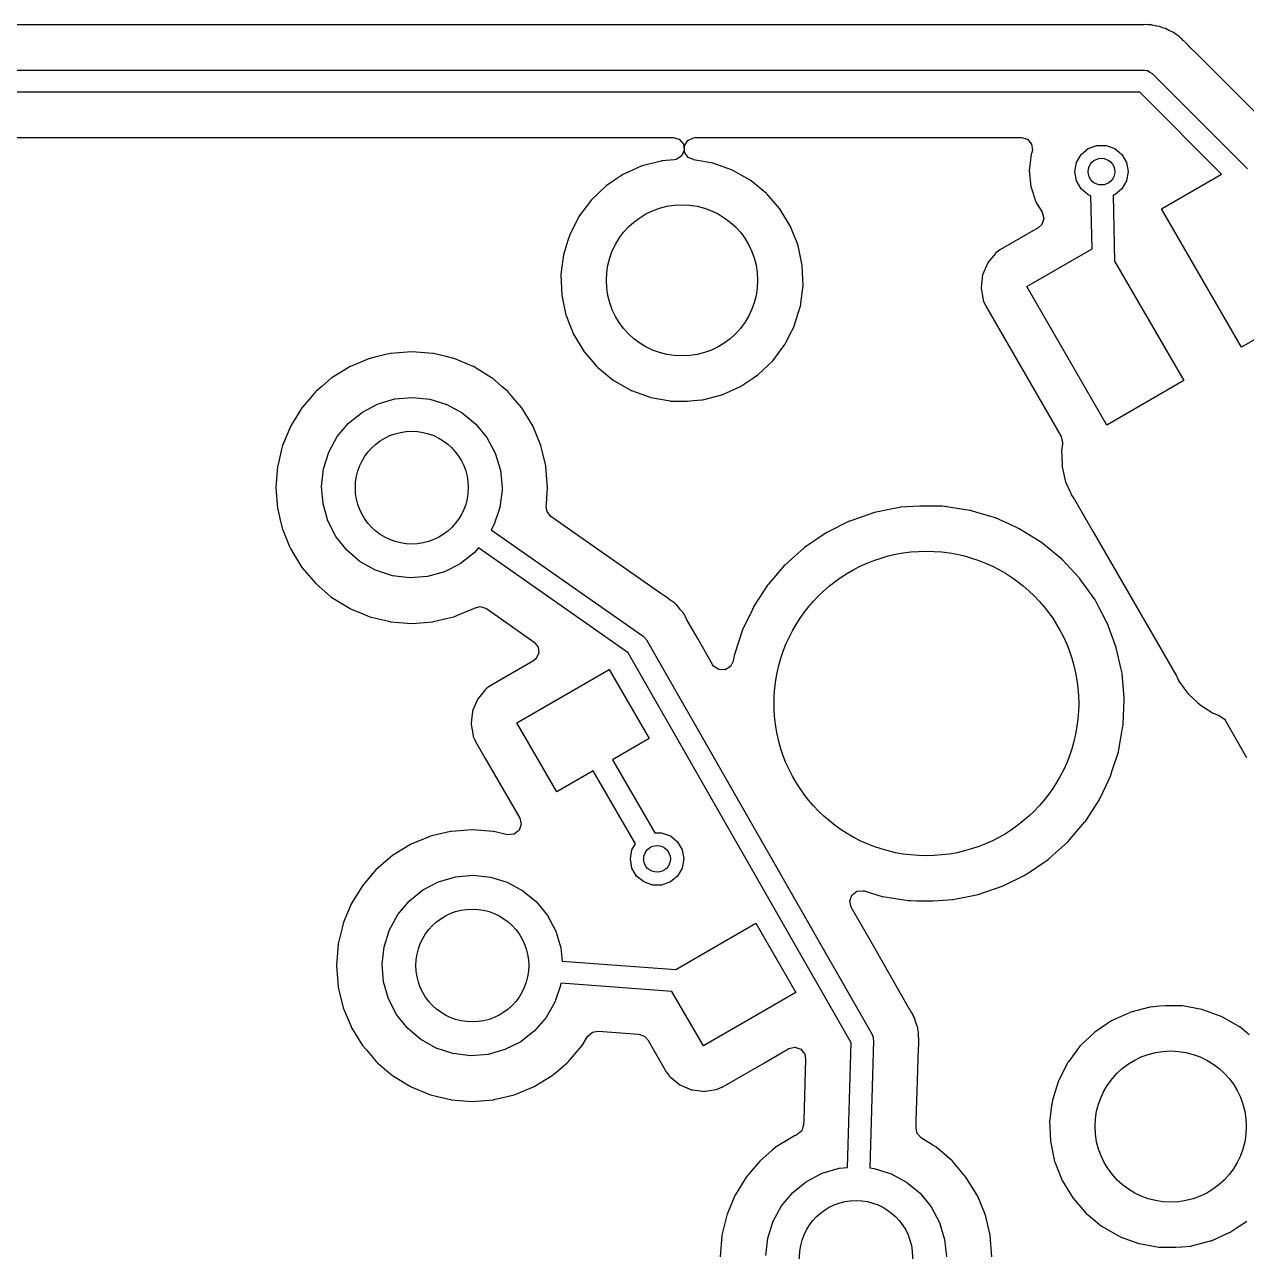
# Model space of a CAD drawing. Extents: x 144 to 253, y -181 to -52.
# Drawn here: x 167.1 to 180.85, y -77.31 to -63.5 of the extents above; entities that cross this region are included whole.
import ezdxf

# ---------------------------------------------------------------- set-up
doc = ezdxf.new("R2010")
doc.units = 0
doc.layers.add('BLACK', color=7, linetype='CONTINUOUS')

msp = doc.modelspace()

# ---------------------------------------------------------------- linework, layer by layer
at = {"layer": 'BLACK', "linetype": 'CONTINUOUS'}
for p, q in [((179.669, -63.5015), (154.659, -63.5015)), ((179.681, -63.5009), (179.669, -63.5015)), ((179.696, -63.4995), (179.681, -63.5009)), ((179.725, -63.4968), (179.696, -63.4995)), ((179.743, -63.4995), (179.725, -63.4968)), ((179.745, -63.4999), (179.743, -63.4995)), ((179.765, -63.5015), (179.745, -63.4999)), ((179.785, -63.5015), (179.765, -63.5015)), ((179.793, -63.5035), (179.785, -63.5015)), ((179.828, -63.5125), (179.793, -63.5035)), ((179.793, -63.5035), (179.793, -63.5035)), ((179.839, -63.5149), (179.828, -63.5125)), ((179.875, -63.5206), (179.839, -63.5149)), ((179.883, -63.5218), (179.875, -63.5206)), ((179.875, -63.5206), (179.875, -63.5206)), ((179.89, -63.525), (179.883, -63.5218)), ((179.902, -63.5299), (179.89, -63.525)), ((179.89, -63.525), (179.89, -63.525)), ((179.92, -63.5363), (179.902, -63.5299)), ((179.94, -63.5413), (179.92, -63.5363)), ((179.979, -63.5626), (179.94, -63.5413)), ((179.989, -63.5678), (179.979, -63.5626)), ((180.023, -63.5822), (179.989, -63.5678)), ((180.03, -63.5854), (180.023, -63.5822)), ((180.023, -63.5822), (180.023, -63.5822)), ((180.046, -63.5974), (180.03, -63.5854)), ((180.046, -63.5978), (180.046, -63.5974)), ((180.063, -63.6087), (180.046, -63.5978)), ((180.073, -63.6146), (180.063, -63.6087)), ((180.08, -63.6184), (180.073, -63.6146)), ((180.073, -63.6146), (180.073, -63.6146)), ((180.099, -63.6361), (180.08, -63.6184)), ((180.113, -63.6487), (180.099, -63.6361)), ((180.122, -63.6564), (180.113, -63.6487)), ((180.125, -63.6589), (180.122, -63.6564)), ((180.145, -63.6786), (180.125, -63.6589)), ((180.147, -63.6814), (180.145, -63.6786)), ((180.197, -63.728), (180.147, -63.6814)), ((180.201, -63.7345), (180.197, -63.728)), ((180.209, -63.7427), (180.201, -63.7345)), ((180.313, -63.8468), (180.209, -63.7427)), ((181.201, -64.7348), (180.313, -63.8468)), ((154.58, -64.01), (179.705, -64.01)), ((179.705, -64.01), (179.727, -64.0132)), ((179.727, -64.0132), (179.732, -64.0129)), ((179.732, -64.0129), (179.734, -64.0142)), ((179.734, -64.0142), (179.741, -64.0151)), ((179.741, -64.0151), (179.766, -64.0318)), ((179.766, -64.0318), (179.793, -64.0466)), ((179.793, -64.0466), (180.866, -65.1197)), ((179.653, -64.26), (154.632, -64.26)), ((180.573, -65.1799), (179.653, -64.26)), ((159.864, -64.7685), (174.401, -64.7685)), ((174.401, -64.7685), (174.469, -64.7885)), ((174.565, -64.8018), (174.628, -64.7704)), ((174.628, -64.7704), (174.65, -64.7685)), ((174.65, -64.7685), (178.32, -64.7685)), ((178.32, -64.7685), (178.388, -64.7885)), ((174.469, -64.7885), (174.516, -64.8422)), ((174.526, -64.9124), (174.496, -64.977)), ((174.516, -64.8422), (174.526, -64.9124)), ((174.528, -64.8626), (174.565, -64.8018)), ((174.53, -64.9336), (174.528, -64.8626)), ((178.388, -64.7885), (178.434, -64.8422)), ((178.434, -64.8422), (178.444, -64.9124)), ((178.444, -64.9124), (178.438, -64.9376)), ((178.991, -64.9599), (179.07, -64.8929)), ((179.07, -64.8929), (179.168, -64.8573)), ((179.168, -64.8573), (179.272, -64.8573)), ((179.272, -64.8573), (179.37, -64.8929)), ((179.37, -64.8929), (179.45, -64.9599)), ((174.265, -65.0334), (174.052, -65.0887)), ((174.27, -65.032), (174.265, -65.0334)), ((174.265, -65.0334), (174.265, -65.0334)), ((174.275, -65.0316), (174.27, -65.032)), ((174.412, -65.02), (174.275, -65.0316)), ((174.275, -65.0316), (174.275, -65.0316)), ((174.436, -65.0154), (174.412, -65.02)), ((174.496, -64.977), (174.436, -65.0154)), ((174.57, -64.9921), (174.53, -64.9336)), ((174.629, -65.0168), (174.57, -64.9921)), ((174.628, -65.0186), (174.629, -65.0168)), ((174.85, -65.0587), (174.628, -65.0186)), ((178.43, -64.9614), (178.407, -65.1413)), ((178.438, -64.9376), (178.43, -64.9614)), ((178.92, -65.1527), (178.938, -65.0501)), ((178.938, -65.0501), (178.991, -64.9599)), ((179.45, -64.9599), (179.502, -65.0501)), ((179.502, -65.0501), (179.52, -65.1527)), ((173.832, -65.1877), (173.74, -65.2499)), ((173.836, -65.1848), (173.832, -65.1877)), ((173.832, -65.1877), (173.832, -65.1877)), ((173.895, -65.1583), (173.836, -65.1848)), ((174.042, -65.0922), (173.895, -65.1583)), ((174.047, -65.09), (174.042, -65.0922)), ((174.042, -65.0922), (174.042, -65.0922)), ((174.052, -65.0887), (174.047, -65.09)), ((174.052, -65.0887), (174.052, -65.0887)), ((174.855, -65.0597), (174.85, -65.0587)), ((174.85, -65.0587), (174.85, -65.0587)), ((174.86, -65.0615), (174.855, -65.0597)), ((175.067, -65.1365), (174.86, -65.0615)), ((174.86, -65.0615), (174.86, -65.0615)), ((175.072, -65.1384), (175.067, -65.1365)), ((175.067, -65.1365), (175.067, -65.1365)), ((175.273, -65.2525), (175.072, -65.1384)), ((178.407, -65.1413), (178.424, -65.3219)), ((178.938, -65.2553), (178.92, -65.1527)), ((179.52, -65.1527), (179.502, -65.2553)), ((179.895, -65.5714), (180.573, -65.1799)), ((173.645, -65.3136), (173.478, -65.4728)), ((173.74, -65.2499), (173.645, -65.3136)), ((175.277, -65.2559), (175.273, -65.2525)), ((175.389, -65.348), (175.277, -65.2559)), ((175.277, -65.2559), (175.277, -65.2559)), ((178.424, -65.3219), (178.482, -65.494)), ((178.991, -65.3455), (178.938, -65.2553)), ((179.502, -65.2553), (179.45, -65.3455)), ((175.451, -65.3988), (175.389, -65.348)), ((175.455, -65.4028), (175.451, -65.3988)), ((175.549, -65.511), (175.455, -65.4028)), ((175.455, -65.4028), (175.455, -65.4028)), ((179.07, -65.4125), (178.991, -65.3455)), ((179.102, -65.4239), (179.07, -65.4125)), ((179.115, -66.0216), (179.102, -65.4239)), ((179.37, -65.4125), (179.352, -65.4193)), ((179.352, -65.4193), (179.369, -66.1597)), ((179.45, -65.3455), (179.37, -65.4125)), ((173.458, -65.4996), (173.348, -65.6479)), ((173.478, -65.4728), (173.458, -65.4996)), ((175.602, -65.573), (175.549, -65.511)), ((175.722, -65.7702), (175.602, -65.573)), ((178.482, -65.494), (178.485, -65.5)), ((178.485, -65.5), (178.485, -65.5)), ((178.485, -65.5), (178.553, -65.6108)), ((180.795, -67.1303), (179.895, -65.5714)), ((173.338, -65.6627), (173.269, -65.7989)), ((173.34, -65.6579), (173.338, -65.6627)), ((173.348, -65.6479), (173.34, -65.6579)), ((178.549, -65.747), (178.508, -65.7852)), ((178.571, -65.6795), (178.549, -65.747)), ((178.553, -65.6108), (178.571, -65.6795)), ((173.236, -65.8636), (173.212, -65.9406)), ((173.269, -65.7989), (173.236, -65.8636)), ((175.759, -65.8636), (175.722, -65.7702)), ((175.787, -65.9346), (175.759, -65.8636)), ((178.508, -65.7852), (178.084, -66.0301)), ((173.212, -65.9406), (173.169, -66.0788)), ((175.807, -65.9848), (175.787, -65.9346)), ((175.854, -66.2106), (175.807, -65.9848)), ((178.38, -66.4464), (179.115, -66.0216)), ((173.167, -66.0892), (173.138, -66.3052)), ((173.168, -66.0839), (173.167, -66.0892)), ((173.169, -66.0788), (173.168, -66.0839)), ((173.169, -66.0788), (173.169, -66.0788)), ((178.028, -66.0731), (177.946, -66.1726)), ((178.033, -66.067), (178.028, -66.0731)), ((178.028, -66.0731), (178.028, -66.0731)), ((178.084, -66.0301), (178.033, -66.067)), ((179.369, -66.1597), (180.146, -67.5053)), ((175.854, -66.2159), (175.854, -66.2106)), ((175.863, -66.4357), (175.854, -66.2159)), ((177.941, -66.1795), (177.883, -66.3134)), ((177.946, -66.1726), (177.941, -66.1795)), ((177.946, -66.1726), (177.946, -66.1726)), ((173.138, -66.3052), (173.137, -66.3126)), ((173.137, -66.3126), (173.146, -66.5431)), ((175.863, -66.4411), (175.863, -66.4357)), ((177.883, -66.3134), (177.866, -66.4581)), ((173.146, -66.5431), (173.193, -66.7689)), ((175.832, -66.6698), (175.86, -66.4588)), ((175.86, -66.4588), (175.862, -66.4464)), ((175.862, -66.4464), (175.863, -66.4411)), ((175.862, -66.4464), (175.862, -66.4464)), ((177.866, -66.4581), (177.867, -66.4669)), ((177.867, -66.4669), (177.867, -66.4669)), ((177.867, -66.4669), (177.885, -66.5735)), ((177.885, -66.5735), (177.89, -66.6017)), ((179.28, -68.0053), (178.38, -66.4464)), ((175.813, -66.7337), (175.831, -66.6749)), ((175.831, -66.6749), (175.832, -66.6698)), ((175.831, -66.6749), (175.831, -66.6749)), ((177.89, -66.6017), (177.915, -66.659)), ((177.915, -66.659), (178.767, -68.1352)), ((181.661, -66.6303), (180.795, -67.1303)), ((173.193, -66.7689), (173.195, -66.7739)), ((173.195, -66.7739), (173.195, -66.7739)), ((173.195, -66.7739), (173.226, -66.8512)), ((173.226, -66.8512), (173.278, -66.9835)), ((175.764, -66.8901), (175.813, -66.7337)), ((173.278, -66.9835), (173.398, -67.1807)), ((175.66, -67.0958), (175.714, -66.988)), ((175.714, -66.988), (175.762, -66.8949)), ((175.762, -66.8949), (175.764, -66.8901)), ((175.762, -66.8949), (175.762, -66.8949)), ((175.605, -67.1687), (175.656, -67.1001)), ((175.656, -67.1001), (175.66, -67.0958)), ((175.656, -67.1001), (175.656, -67.1001)), ((170.982, -67.2574), (170.769, -67.3454)), ((170.987, -67.2555), (170.982, -67.2574)), ((170.982, -67.2574), (170.982, -67.2574)), ((171.073, -67.2348), (170.987, -67.2555)), ((171.215, -67.2006), (171.073, -67.2348)), ((171.22, -67.1995), (171.215, -67.2006)), ((171.215, -67.2006), (171.215, -67.2006)), ((171.459, -67.1807), (171.22, -67.1995)), ((171.698, -67.1995), (171.459, -67.1807)), ((171.703, -67.2006), (171.698, -67.1995)), ((171.846, -67.2348), (171.703, -67.2006)), ((171.703, -67.2006), (171.703, -67.2006)), ((171.932, -67.2555), (171.846, -67.2348)), ((171.936, -67.2574), (171.932, -67.2555)), ((172.149, -67.3454), (171.936, -67.2574)), ((171.936, -67.2574), (171.936, -67.2574)), ((173.398, -67.1807), (173.401, -67.1847)), ((173.401, -67.1847), (173.542, -67.3473)), ((175.522, -67.2809), (175.605, -67.1687)), ((170.765, -67.3473), (170.56, -67.4727)), ((170.769, -67.3454), (170.765, -67.3473)), ((170.769, -67.3454), (170.769, -67.3454)), ((172.153, -67.3473), (172.149, -67.3454)), ((172.149, -67.3454), (172.149, -67.3454)), ((172.358, -67.4727), (172.153, -67.3473)), ((173.542, -67.3473), (173.549, -67.355)), ((173.549, -67.355), (173.553, -67.3583)), ((173.553, -67.3583), (173.723, -67.4978)), ((175.355, -67.4401), (175.522, -67.2809)), ((170.556, -67.4759), (170.446, -67.5707)), ((170.56, -67.4727), (170.556, -67.4759)), ((170.556, -67.4759), (170.556, -67.4759)), ((172.362, -67.4759), (172.358, -67.4727)), ((172.473, -67.5707), (172.362, -67.4759)), ((172.362, -67.4759), (172.362, -67.4759)), ((173.723, -67.4978), (173.723, -67.4978)), ((173.723, -67.4978), (173.727, -67.5012)), ((173.727, -67.5012), (173.928, -67.6154)), ((175.168, -67.566), (175.306, -67.4727)), ((175.306, -67.4727), (175.355, -67.4401)), ((180.146, -67.5053), (179.28, -68.0053)), ((170.375, -67.6323), (170.299, -67.7203)), ((170.378, -67.6286), (170.375, -67.6323)), ((170.446, -67.5707), (170.378, -67.6286)), ((172.54, -67.6286), (172.473, -67.5707)), ((172.544, -67.6323), (172.54, -67.6286)), ((172.619, -67.7203), (172.544, -67.6323)), ((173.928, -67.6154), (173.933, -67.6172)), ((173.933, -67.6172), (173.933, -67.6172)), ((173.933, -67.6172), (174.14, -67.6922)), ((174.735, -67.7203), (174.948, -67.6651)), ((174.948, -67.6651), (174.953, -67.6637)), ((174.948, -67.6651), (174.948, -67.6651)), ((174.953, -67.6637), (174.958, -67.6615)), ((174.958, -67.6615), (175.159, -67.5712)), ((174.958, -67.6615), (174.958, -67.6615)), ((175.159, -67.5712), (175.164, -67.569)), ((175.164, -67.569), (175.168, -67.566)), ((175.168, -67.566), (175.168, -67.566)), ((170.222, -67.811), (170.097, -68.0156)), ((170.299, -67.7203), (170.222, -67.811)), ((170.903, -67.8597), (171.079, -67.7679)), ((171.079, -67.7679), (171.269, -67.7119)), ((171.269, -67.7119), (171.466, -67.6939)), ((171.466, -67.6939), (171.663, -67.7146)), ((171.663, -67.7146), (171.853, -67.7733)), ((171.853, -67.7733), (172.027, -67.8676)), ((172.696, -67.811), (172.619, -67.7203)), ((172.822, -68.0156), (172.696, -67.811)), ((174.14, -67.6922), (174.14, -67.6923)), ((174.14, -67.6923), (174.145, -67.6941)), ((174.145, -67.6941), (174.15, -67.695)), ((174.15, -67.695), (174.15, -67.695)), ((174.15, -67.695), (174.368, -67.7344)), ((174.368, -67.7344), (174.368, -67.7344)), ((174.368, -67.7344), (174.372, -67.7351)), ((174.372, -67.7351), (174.389, -67.736)), ((174.389, -67.736), (174.394, -67.7362)), ((174.394, -67.7362), (174.394, -67.7362)), ((174.394, -67.7362), (174.396, -67.7363)), ((174.396, -67.7363), (174.558, -67.7363)), ((174.558, -67.7363), (174.625, -67.7306)), ((174.625, -67.7306), (174.725, -67.7221)), ((174.725, -67.7221), (174.73, -67.7217)), ((174.725, -67.7221), (174.725, -67.7221)), ((174.73, -67.7217), (174.735, -67.7203)), ((174.735, -67.7203), (174.735, -67.7203)), ((170.748, -67.984), (170.903, -67.8597)), ((172.027, -67.8676), (172.18, -67.994)), ((170.097, -68.0156), (170.005, -68.2373)), ((170.621, -68.1359), (170.748, -67.984)), ((172.18, -67.994), (172.305, -68.1476)), ((172.913, -68.2373), (172.822, -68.0156)), ((170.525, -68.3096), (170.621, -68.1359)), ((172.305, -68.1476), (172.398, -68.3227)), ((178.767, -68.1352), (178.784, -68.2042)), ((178.783, -68.2187), (178.771, -68.2911)), ((178.784, -68.2042), (178.783, -68.2187)), ((169.99, -68.2973), (169.95, -68.4658)), ((170.005, -68.2373), (169.99, -68.2973)), ((170.465, -68.4986), (170.525, -68.3096)), ((172.398, -68.3227), (172.456, -68.5125)), ((172.928, -68.2973), (172.913, -68.2373)), ((172.968, -68.4658), (172.928, -68.2973)), ((178.771, -68.2911), (178.771, -68.2973)), ((178.771, -68.2973), (178.771, -68.2973)), ((178.771, -68.2973), (178.773, -68.3585)), ((178.773, -68.3585), (178.777, -68.4699)), ((169.949, -68.4707), (169.93, -68.7099)), ((169.95, -68.4658), (169.949, -68.4707)), ((169.95, -68.4658), (169.95, -68.4658)), ((170.443, -68.6957), (170.465, -68.4986)), ((172.969, -68.4707), (172.968, -68.4658)), ((172.968, -68.4658), (172.968, -68.4658)), ((172.988, -68.7099), (172.969, -68.4707)), ((178.777, -68.4699), (178.778, -68.4759)), ((178.778, -68.4759), (178.778, -68.4759)), ((178.778, -68.4759), (178.814, -68.6308)), ((172.456, -68.5125), (172.475, -68.7099)), ((178.814, -68.6308), (178.817, -68.644)), ((178.817, -68.644), (178.873, -68.7665)), ((169.93, -68.7099), (169.949, -68.9491)), ((170.46, -68.8933), (170.443, -68.6957)), ((172.475, -68.7382), (172.45, -68.935)), ((172.475, -68.7099), (172.475, -68.7382)), ((172.974, -68.8937), (172.988, -68.7099)), ((178.873, -68.7665), (178.876, -68.7744)), ((178.876, -68.7744), (178.882, -68.7919)), ((170.514, -69.0839), (170.46, -68.8933)), ((172.972, -68.9213), (172.974, -68.8937)), ((172.981, -68.9788), (172.972, -68.9213)), ((177.175, -68.917), (176.955, -68.9316)), ((177.36, -68.917), (177.175, -68.917)), ((177.361, -68.9171), (177.36, -68.917)), ((177.427, -68.9201), (177.361, -68.9171)), ((177.361, -68.9171), (177.361, -68.9171)), ((177.452, -68.9212), (177.427, -68.9201)), ((177.455, -68.9217), (177.452, -68.9212)), ((177.739, -68.9667), (177.455, -68.9217)), ((177.455, -68.9217), (177.455, -68.9217)), ((178.882, -68.7919), (178.882, -68.7919)), ((178.882, -68.7919), (178.884, -68.7964)), ((178.884, -68.7964), (178.89, -68.8074)), ((178.89, -68.8074), (178.893, -68.8112)), ((178.893, -68.8112), (178.907, -68.8293)), ((178.907, -68.8293), (178.917, -68.8441)), ((178.917, -68.8441), (179.127, -69.207)), ((169.949, -68.9491), (169.95, -68.9539)), ((169.95, -68.9539), (169.95, -68.9539)), ((169.95, -68.9539), (169.974, -69.0562)), ((169.974, -69.0562), (170.005, -69.1824)), ((172.45, -68.935), (172.387, -69.1231)), ((173.025, -69.0343), (172.981, -68.9788)), ((173.613, -69.4469), (173.025, -69.0343)), ((176.666, -68.99), (176.387, -69.0861)), ((176.849, -68.9531), (176.666, -68.99)), ((176.951, -68.9324), (176.849, -68.9531)), ((176.955, -68.9316), (176.951, -68.9324)), ((176.951, -68.9324), (176.951, -68.9324)), ((177.744, -68.9674), (177.739, -68.9667)), ((177.739, -68.9667), (177.739, -68.9667)), ((177.748, -68.9686), (177.744, -68.9674)), ((177.817, -68.9891), (177.748, -68.9686)), ((177.748, -68.9686), (177.748, -68.9686)), ((178.027, -69.0518), (177.817, -68.9891)), ((178.185, -69.123), (178.027, -69.0518)), ((170.005, -69.1824), (170.007, -69.187)), ((170.007, -69.187), (170.007, -69.187)), ((170.007, -69.187), (170.083, -69.3719)), ((170.605, -69.2602), (170.514, -69.0839)), ((172.387, -69.1231), (172.353, -69.1839)), ((172.353, -69.1839), (174.062, -70.3827)), ((176.383, -69.088), (176.145, -69.207)), ((176.387, -69.0861), (176.383, -69.088)), ((178.279, -69.1652), (178.185, -69.123)), ((178.296, -69.1728), (178.279, -69.1652)), ((178.547, -69.3284), (178.296, -69.1728)), ((170.728, -69.4156), (170.605, -69.2602)), ((176.123, -69.2183), (175.878, -69.3843)), ((176.145, -69.207), (176.123, -69.2183)), ((178.775, -69.5159), (178.547, -69.3284)), ((179.127, -69.207), (180.068, -70.8371)), ((170.083, -69.3719), (170.097, -69.4041)), ((170.097, -69.4041), (170.222, -69.6087)), ((170.879, -69.5442), (170.728, -69.4156)), ((172.16, -69.4456), (172.004, -69.5677)), ((172.209, -69.3885), (172.16, -69.4456)), ((173.895, -70.5713), (172.209, -69.3885)), ((174.261, -69.9015), (173.613, -69.4469)), ((175.808, -69.4469), (175.658, -69.5812)), ((175.875, -69.3871), (175.808, -69.4469)), ((175.878, -69.3843), (175.875, -69.3871)), ((175.875, -69.3871), (175.875, -69.3871)), ((170.222, -69.6087), (170.378, -69.7912)), ((171.052, -69.6409), (170.879, -69.5442)), ((172.004, -69.5677), (171.827, -69.6571)), ((175.655, -69.5843), (175.474, -69.7965)), ((175.658, -69.5812), (175.655, -69.5843)), ((175.655, -69.5843), (175.655, -69.5843)), ((178.778, -69.5189), (178.775, -69.5159)), ((178.974, -69.7288), (178.778, -69.5189)), ((171.241, -69.7022), (171.052, -69.6409)), ((171.438, -69.7257), (171.241, -69.7022)), ((171.636, -69.7104), (171.438, -69.7257)), ((171.827, -69.6571), (171.636, -69.7104)), ((178.977, -69.7319), (178.974, -69.7288)), ((178.974, -69.7288), (178.974, -69.7288)), ((178.979, -69.7353), (178.977, -69.7319)), ((179.031, -69.8089), (178.979, -69.7353)), ((178.979, -69.7353), (178.979, -69.7353)), ((170.378, -69.7912), (170.382, -69.7944)), ((170.382, -69.7944), (170.545, -69.9343)), ((175.464, -69.8089), (175.317, -70.0351)), ((175.466, -69.8054), (175.464, -69.8089)), ((175.464, -69.8089), (175.464, -69.8089)), ((175.474, -69.7965), (175.466, -69.8054)), ((179.148, -69.9726), (179.031, -69.8089)), ((170.545, -69.9343), (170.56, -69.947)), ((170.56, -69.947), (170.765, -70.0724)), ((174.295, -69.9252), (174.261, -69.9015)), ((174.316, -69.9369), (174.295, -69.9252)), ((174.323, -69.9403), (174.316, -69.9369)), ((174.367, -69.9753), (174.323, -69.9403)), ((174.373, -69.9801), (174.367, -69.9753)), ((174.419, -70.0123), (174.373, -69.9801)), ((174.424, -70.0183), (174.419, -70.0123)), ((174.425, -70.0186), (174.424, -70.0183)), ((174.424, -70.0183), (174.424, -70.0183)), ((174.442, -70.0351), (174.425, -70.0186)), ((179.192, -70.0575), (179.148, -69.9726)), ((170.765, -70.0724), (170.769, -70.0743)), ((170.769, -70.0743), (170.769, -70.0743)), ((170.769, -70.0743), (170.909, -70.1323)), ((170.909, -70.1323), (170.987, -70.1642)), ((170.987, -70.1642), (171.056, -70.1808)), ((171.863, -70.1808), (171.932, -70.1642)), ((171.932, -70.1642), (172.009, -70.1323)), ((172.009, -70.1323), (172.149, -70.0743)), ((172.149, -70.0743), (172.153, -70.0724)), ((172.149, -70.0743), (172.149, -70.0743)), ((172.153, -70.0724), (172.16, -70.0681)), ((172.16, -70.0681), (172.162, -70.0678)), ((172.162, -70.0677), (172.229, -70.0496)), ((172.162, -70.0678), (172.162, -70.0676)), ((172.162, -70.0676), (172.162, -70.0677)), ((172.229, -70.0496), (172.299, -70.0724)), ((172.299, -70.0724), (172.836, -70.4494)), ((174.442, -70.0353), (174.442, -70.0351)), ((174.448, -70.0403), (174.442, -70.0353)), ((174.442, -70.0353), (174.442, -70.0353)), ((174.48, -70.0826), (174.448, -70.0403)), ((174.482, -70.0851), (174.48, -70.0826)), ((174.487, -70.0913), (174.482, -70.0851)), ((174.516, -70.1253), (174.487, -70.0913)), ((174.523, -70.1339), (174.516, -70.1253)), ((174.539, -70.1654), (174.523, -70.1339)), ((174.548, -70.1844), (174.539, -70.1654)), ((175.292, -70.0804), (175.178, -70.3198)), ((175.303, -70.0568), (175.292, -70.0804)), ((175.305, -70.0531), (175.303, -70.0568)), ((175.303, -70.0568), (175.303, -70.0568)), ((175.317, -70.0351), (175.305, -70.0531)), ((179.278, -70.2204), (179.192, -70.0575)), ((171.056, -70.1808), (171.215, -70.2191)), ((171.215, -70.2191), (171.215, -70.2191)), ((171.215, -70.2191), (171.22, -70.2203)), ((171.22, -70.2203), (171.459, -70.2391)), ((171.459, -70.2391), (171.698, -70.2203)), ((171.698, -70.2203), (171.703, -70.2191)), ((171.703, -70.2191), (171.863, -70.1808)), ((171.703, -70.2191), (171.703, -70.2191)), ((174.552, -70.1914), (174.548, -70.1844)), ((174.681, -70.4168), (174.552, -70.1914)), ((179.285, -70.2338), (179.278, -70.2204)), ((179.387, -70.5109), (179.285, -70.2338)), ((174.062, -70.3827), (174.088, -70.4073)), ((174.088, -70.4073), (174.092, -70.4163)), ((174.092, -70.4163), (174.099, -70.423)), ((174.099, -70.423), (176.639, -74.868)), ((174.844, -70.7023), (174.681, -70.4168)), ((175.177, -70.3238), (175.092, -70.5905)), ((175.178, -70.3198), (175.177, -70.3238)), ((175.177, -70.3238), (175.177, -70.3238)), ((172.836, -70.4494), (172.88, -70.5049)), ((172.888, -70.5755), (172.855, -70.6388)), ((172.88, -70.5049), (172.888, -70.5755)), ((176.404, -74.9615), (173.895, -70.5713)), ((179.388, -70.515), (179.387, -70.5109)), ((179.441, -70.7532), (179.388, -70.515)), ((179.388, -70.515), (179.388, -70.515)), ((172.827, -70.6617), (172.348, -70.9382)), ((172.855, -70.6388), (172.827, -70.6617)), ((174.855, -70.7189), (174.844, -70.7023)), ((174.913, -70.7594), (174.855, -70.7189)), ((175.077, -70.6621), (175.045, -70.7256)), ((175.081, -70.6412), (175.077, -70.6621)), ((175.088, -70.601), (175.081, -70.6412)), ((175.092, -70.5905), (175.088, -70.601)), ((172.641, -71.3563), (173.68, -70.7563)), ((173.68, -70.7563), (174.13, -71.5357)), ((174.984, -70.7619), (174.913, -70.7594)), ((175.045, -70.7256), (174.984, -70.7619)), ((179.452, -70.7992), (179.441, -70.7532)), ((179.452, -70.8033), (179.452, -70.7992)), ((179.476, -71.0757), (179.452, -70.8033)), ((180.068, -70.8371), (180.077, -70.8561)), ((180.077, -70.8561), (180.082, -70.8703)), ((172.289, -70.983), (172.207, -71.0824)), ((172.294, -70.9769), (172.289, -70.983)), ((172.289, -70.983), (172.289, -70.983)), ((172.301, -70.9722), (172.294, -70.9769)), ((172.342, -70.942), (172.301, -70.9722)), ((172.301, -70.9722), (172.301, -70.9722)), ((172.345, -70.9399), (172.342, -70.942)), ((172.342, -70.942), (172.342, -70.942)), ((172.348, -70.9383), (172.345, -70.9399)), ((172.348, -70.9382), (172.348, -70.9383)), ((180.082, -70.8703), (180.082, -70.8704)), ((180.082, -70.8704), (180.084, -70.8749)), ((180.084, -70.8749), (180.09, -70.8858)), ((180.09, -70.8858), (180.093, -70.8897)), ((180.093, -70.8897), (180.093, -70.8897)), ((180.093, -70.8897), (180.1, -70.8984)), ((180.1, -70.8984), (180.103, -70.9029)), ((180.103, -70.9029), (180.153, -70.9722)), ((180.153, -70.9722), (180.195, -71.0308)), ((172.202, -71.0894), (172.144, -71.2233)), ((172.207, -71.0824), (172.202, -71.0894)), ((179.465, -71.3679), (179.477, -71.0975)), ((179.477, -71.0933), (179.476, -71.0757)), ((179.477, -71.0975), (179.477, -71.0933)), ((179.477, -71.0975), (179.477, -71.0975)), ((180.195, -71.0308), (180.2, -71.035)), ((180.2, -71.035), (180.2, -71.035)), ((180.2, -71.035), (180.302, -71.1308)), ((180.302, -71.1308), (180.326, -71.1531)), ((172.143, -71.2322), (172.132, -71.3231)), ((172.144, -71.2233), (172.143, -71.2322)), ((172.143, -71.2322), (172.143, -71.2322)), ((180.326, -71.1531), (180.331, -71.1563)), ((180.331, -71.1563), (180.331, -71.1564)), ((180.331, -71.1564), (180.472, -71.2443)), ((180.472, -71.2443), (180.472, -71.2443)), ((180.472, -71.2443), (180.478, -71.2475)), ((180.478, -71.2475), (180.547, -71.2736)), ((172.132, -71.3231), (172.127, -71.3679)), ((172.127, -71.3679), (172.128, -71.3768)), ((172.128, -71.3768), (172.128, -71.3768)), ((172.128, -71.3768), (172.145, -71.4767)), ((173.091, -72.1357), (172.641, -71.3563)), ((179.439, -71.5268), (179.463, -71.3925)), ((179.463, -71.3925), (179.464, -71.3884)), ((179.463, -71.3925), (179.463, -71.3925)), ((179.464, -71.3884), (179.465, -71.3679)), ((180.547, -71.2736), (180.604, -71.3164)), ((180.604, -71.3164), (180.612, -71.3286)), ((180.612, -71.3286), (180.854, -71.7475)), ((172.145, -71.4767), (172.151, -71.5116)), ((172.151, -71.5116), (172.154, -71.5188)), ((172.154, -71.5188), (172.154, -71.5188)), ((172.154, -71.5188), (172.168, -71.5499)), ((174.13, -71.5357), (173.718, -71.7732)), ((179.412, -71.679), (179.439, -71.5268)), ((172.168, -71.5499), (172.176, -71.5688)), ((172.176, -71.5688), (172.281, -71.7512)), ((179.339, -71.9058), (179.411, -71.683)), ((179.411, -71.683), (179.412, -71.679)), ((179.411, -71.683), (179.411, -71.683)), ((172.281, -71.7512), (172.674, -72.4316)), ((173.718, -71.7732), (174.193, -72.5946)), ((173.502, -71.8982), (173.091, -72.1357)), ((173.976, -72.7196), (173.502, -71.8982)), ((179.269, -72.0717), (179.322, -71.9602)), ((179.322, -71.9602), (179.339, -71.9058)), ((179.205, -72.2062), (179.269, -72.0717)), ((179.036, -72.4711), (179.193, -72.2304)), ((179.193, -72.2304), (179.195, -72.2269)), ((179.193, -72.2304), (179.193, -72.2304)), ((179.195, -72.2269), (179.204, -72.2074)), ((179.204, -72.2074), (179.205, -72.2062)), ((172.691, -72.5005), (172.668, -72.5676)), ((172.674, -72.4316), (172.691, -72.5005)), ((178.904, -72.6262), (179.031, -72.4778)), ((179.031, -72.4778), (179.034, -72.4746)), ((179.031, -72.4778), (179.031, -72.4778)), ((179.034, -72.4746), (179.036, -72.4711)), ((179.036, -72.4711), (179.036, -72.4711)), ((171.663, -72.6375), (171.451, -72.7256)), ((171.668, -72.6356), (171.663, -72.6375)), ((171.663, -72.6375), (171.663, -72.6375)), ((171.749, -72.616), (171.668, -72.6356)), ((171.896, -72.5808), (171.749, -72.616)), ((171.901, -72.5796), (171.896, -72.5808)), ((171.896, -72.5808), (171.896, -72.5808)), ((172.14, -72.5608), (171.901, -72.5796)), ((172.38, -72.5796), (172.14, -72.5608)), ((172.384, -72.5808), (172.38, -72.5796)), ((172.536, -72.6171), (172.384, -72.5808)), ((172.384, -72.5808), (172.384, -72.5808)), ((172.612, -72.6115), (172.536, -72.6171)), ((172.668, -72.5676), (172.612, -72.6115)), ((174.193, -72.5946), (174.271, -72.5946)), ((174.271, -72.5946), (174.369, -72.6302)), ((174.369, -72.6302), (174.449, -72.6972)), ((178.842, -72.6988), (178.904, -72.6262)), ((171.446, -72.7275), (171.242, -72.8528)), ((171.451, -72.7256), (171.446, -72.7275)), ((171.451, -72.7256), (171.451, -72.7256)), ((173.919, -72.89), (173.937, -72.7874)), ((173.937, -72.7874), (173.976, -72.7196)), ((174.449, -72.6972), (174.501, -72.7874)), ((174.501, -72.7874), (174.519, -72.89)), ((178.67, -72.8528), (178.839, -72.7016)), ((178.839, -72.7016), (178.842, -72.6988)), ((171.242, -72.8528), (171.059, -73.0087)), ((173.937, -72.9926), (173.919, -72.89)), ((174.519, -72.89), (174.501, -72.9926)), ((178.377, -73.0617), (178.622, -72.8957)), ((178.622, -72.8957), (178.67, -72.8528)), ((171.056, -73.0124), (170.933, -73.156)), ((171.059, -73.0087), (171.056, -73.0124)), ((173.989, -73.0828), (173.937, -72.9926)), ((174.501, -72.9926), (174.449, -73.0828)), ((178.35, -73.0752), (178.374, -73.0635)), ((178.374, -73.0635), (178.377, -73.0617)), ((178.374, -73.0635), (178.374, -73.0635)), ((170.903, -73.1912), (170.778, -73.3958)), ((170.933, -73.156), (170.903, -73.1912)), ((171.584, -73.2398), (171.76, -73.148)), ((171.76, -73.148), (171.95, -73.092)), ((171.95, -73.092), (172.148, -73.074)), ((172.148, -73.074), (172.345, -73.0948)), ((172.345, -73.0948), (172.534, -73.1534)), ((172.534, -73.1534), (172.709, -73.2477)), ((174.069, -73.1498), (173.989, -73.0828)), ((174.167, -73.1854), (174.069, -73.1498)), ((174.271, -73.1854), (174.167, -73.1854)), ((174.369, -73.1498), (174.271, -73.1854)), ((174.449, -73.0828), (174.369, -73.1498)), ((177.834, -73.29), (178.113, -73.1939)), ((178.113, -73.1939), (178.35, -73.0752)), ((171.43, -73.3641), (171.584, -73.2398)), ((172.709, -73.2477), (172.861, -73.3741)), ((176.389, -73.3654), (176.412, -73.2984)), ((176.412, -73.2984), (176.468, -73.2548)), ((176.468, -73.2548), (176.539, -73.2483)), ((176.539, -73.2483), (176.55, -73.2512)), ((176.55, -73.2512), (176.752, -73.3114)), ((176.752, -73.3114), (176.752, -73.3114)), ((176.752, -73.3114), (176.756, -73.3126)), ((176.756, -73.3126), (176.761, -73.3133)), ((176.761, -73.3133), (176.761, -73.3133)), ((176.761, -73.3133), (177.045, -73.3583)), ((177.549, -73.3476), (177.722, -73.3126)), ((177.722, -73.3126), (177.834, -73.29)), ((170.776, -73.4003), (170.703, -73.5775)), ((170.778, -73.3958), (170.776, -73.4003)), ((170.776, -73.4003), (170.776, -73.4003)), ((171.302, -73.516), (171.43, -73.3641)), ((172.861, -73.3741), (172.987, -73.5278)), ((176.405, -73.4345), (176.389, -73.3654)), ((176.643, -73.8508), (176.405, -73.4345)), ((177.045, -73.3583), (177.045, -73.3583)), ((177.045, -73.3583), (177.048, -73.3588)), ((177.048, -73.3588), (177.073, -73.3599)), ((177.073, -73.3599), (177.139, -73.3629)), ((177.139, -73.3629), (177.139, -73.3629)), ((177.139, -73.3629), (177.14, -73.363)), ((177.14, -73.363), (177.325, -73.363)), ((177.325, -73.363), (177.545, -73.3484)), ((177.545, -73.3484), (177.549, -73.3476)), ((177.549, -73.3476), (177.549, -73.3476)), ((170.686, -73.6174), (170.685, -73.6223)), ((170.703, -73.5775), (170.686, -73.6174)), ((171.207, -73.6898), (171.302, -73.516)), ((172.987, -73.5278), (173.08, -73.7028)), ((174.43, -74.1338), (175.33, -73.6141)), ((175.33, -73.6141), (175.78, -74.3936)), ((170.685, -73.6223), (170.631, -73.846)), ((171.147, -73.8788), (171.207, -73.6898)), ((173.08, -73.7028), (173.137, -73.8927)), ((170.63, -73.8508), (170.611, -74.09)), ((170.631, -73.846), (170.63, -73.8508)), ((170.631, -73.846), (170.631, -73.846)), ((171.125, -74.0758), (171.147, -73.8788)), ((173.137, -73.8927), (173.151, -74.0393)), ((177.065, -74.5893), (176.643, -73.8508)), ((170.611, -74.09), (170.63, -74.3292)), ((171.141, -74.2734), (171.125, -74.0758)), ((173.151, -74.0393), (174.43, -74.1338)), ((171.196, -74.464), (171.141, -74.2734)), ((173.135, -74.2888), (173.131, -74.3151)), ((174.387, -74.3813), (173.135, -74.2888)), ((170.63, -74.3292), (170.631, -74.334)), ((170.631, -74.334), (170.631, -74.334)), ((170.631, -74.334), (170.651, -74.418)), ((170.651, -74.418), (170.686, -74.5626)), ((173.131, -74.3151), (173.069, -74.5032)), ((174.741, -74.9936), (174.387, -74.3813)), ((175.78, -74.3936), (174.741, -74.9936)), ((170.686, -74.5626), (170.688, -74.5671)), ((170.688, -74.5671), (170.688, -74.5671)), ((170.688, -74.5671), (170.775, -74.7783)), ((171.286, -74.6404), (171.196, -74.464)), ((173.069, -74.5032), (172.971, -74.6757)), ((179.765, -74.5597), (179.552, -74.6149)), ((179.77, -74.5583), (179.765, -74.5597)), ((179.765, -74.5597), (179.765, -74.5597)), ((179.775, -74.5579), (179.77, -74.5583)), ((179.875, -74.5494), (179.775, -74.5579)), ((179.775, -74.5579), (179.775, -74.5579)), ((179.942, -74.5437), (179.875, -74.5494)), ((180.104, -74.5437), (179.942, -74.5437)), ((180.106, -74.5438), (180.104, -74.5437)), ((180.111, -74.544), (180.106, -74.5438)), ((180.106, -74.5438), (180.106, -74.5438)), ((180.128, -74.5449), (180.111, -74.544)), ((180.132, -74.5456), (180.128, -74.5449)), ((180.35, -74.585), (180.132, -74.5456)), ((180.132, -74.5456), (180.132, -74.5456)), ((180.355, -74.5859), (180.35, -74.585)), ((180.35, -74.585), (180.35, -74.585)), ((180.36, -74.5877), (180.355, -74.5859)), ((171.41, -74.7958), (171.286, -74.6404)), ((172.971, -74.6757), (172.841, -74.8258)), ((177.07, -74.5978), (177.065, -74.5893)), ((177.076, -74.6061), (177.07, -74.5978)), ((177.098, -74.6388), (177.076, -74.6061)), ((177.102, -74.6491), (177.098, -74.6388)), ((177.103, -74.6527), (177.102, -74.6491)), ((177.112, -74.6723), (177.103, -74.6527)), ((177.114, -74.6754), (177.112, -74.6723)), ((177.12, -74.6852), (177.114, -74.6754)), ((177.122, -74.6928), (177.12, -74.6852)), ((177.133, -74.733), (177.122, -74.6928)), ((177.122, -74.6928), (177.122, -74.6928)), ((179.332, -74.714), (179.276, -74.7517)), ((179.336, -74.711), (179.332, -74.714)), ((179.332, -74.714), (179.332, -74.714)), ((179.341, -74.7088), (179.336, -74.711)), ((179.542, -74.6185), (179.341, -74.7088)), ((179.547, -74.6163), (179.542, -74.6185)), ((179.542, -74.6185), (179.542, -74.6185)), ((179.552, -74.6149), (179.547, -74.6163)), ((179.552, -74.6149), (179.552, -74.6149)), ((180.36, -74.5878), (180.36, -74.5877)), ((180.567, -74.6628), (180.36, -74.5878)), ((180.572, -74.6646), (180.567, -74.6628)), ((180.567, -74.6628), (180.567, -74.6628)), ((180.773, -74.7788), (180.572, -74.6646)), ((170.775, -74.7783), (170.778, -74.7842)), ((170.778, -74.7842), (170.903, -74.9888)), ((171.561, -74.9243), (171.41, -74.7958)), ((172.841, -74.8258), (172.685, -74.9478)), ((173.438, -74.8896), (173.491, -74.8419)), ((173.491, -74.8419), (173.555, -74.8297)), ((173.555, -74.8297), (174.015, -74.8637)), ((177.136, -74.7426), (177.133, -74.733)), ((177.149, -74.7797), (177.136, -74.7426)), ((177.153, -74.7892), (177.149, -74.7797)), ((177.154, -74.7971), (177.153, -74.7892)), ((177.154, -74.804), (177.154, -74.7971)), ((177.158, -74.8252), (177.154, -74.804)), ((177.162, -74.8395), (177.158, -74.8252)), ((177.162, -74.8475), (177.162, -74.8395)), ((177.163, -74.8891), (177.162, -74.8475)), ((177.162, -74.8475), (177.162, -74.8475)), ((179.145, -74.8399), (178.978, -74.9991)), ((179.276, -74.7517), (179.145, -74.8399)), ((180.777, -74.7822), (180.773, -74.7788)), ((180.882, -74.8686), (180.777, -74.7822)), ((180.777, -74.7822), (180.777, -74.7822)), ((170.903, -74.9888), (170.907, -74.9926)), ((170.907, -74.9926), (170.907, -74.9926)), ((170.907, -74.9926), (170.945, -75.0373)), ((171.734, -75.021), (171.561, -74.9243)), ((172.685, -74.9478), (172.508, -75.0372)), ((173.222, -75.1713), (173.378, -74.9888)), ((173.378, -74.9888), (173.438, -74.8896)), ((174.015, -74.8637), (174.081, -74.8887)), ((174.081, -74.8887), (174.115, -74.9264)), ((174.115, -74.9264), (174.323, -75.2865)), ((176.363, -76.3635), (176.404, -74.9615)), ((176.655, -74.9336), (176.613, -76.3696)), ((176.639, -74.868), (176.652, -74.9014)), ((176.652, -74.9014), (176.651, -74.9178)), ((176.651, -74.9178), (176.655, -74.9336)), ((177.163, -74.8992), (177.163, -74.8891)), ((177.164, -74.9046), (177.163, -74.8992)), ((177.163, -75.0073), (177.165, -74.9996)), ((177.164, -74.9086), (177.164, -74.9046)), ((177.164, -74.9046), (177.164, -74.9046)), ((177.164, -74.9253), (177.164, -74.9086)), ((177.164, -74.9311), (177.164, -74.9253)), ((177.164, -74.9368), (177.164, -74.9311)), ((177.165, -74.9996), (177.164, -74.9368)), ((178.978, -74.9991), (178.966, -75.0148)), ((170.945, -75.0373), (171.059, -75.1713)), ((171.922, -75.0823), (171.734, -75.021)), ((172.119, -75.1058), (171.922, -75.0823)), ((172.317, -75.0906), (172.119, -75.1058)), ((172.508, -75.0372), (172.317, -75.0906)), ((175.427, -75.1842), (175.701, -75.0261)), ((175.701, -75.0261), (175.77, -75.0094)), ((175.77, -75.0094), (175.837, -75.0326)), ((175.837, -75.0326), (175.881, -75.0884)), ((175.89, -75.1389), (175.87, -75.8346)), ((175.881, -75.0884), (175.89, -75.1389)), ((177.151, -75.3851), (177.161, -75.0268)), ((177.161, -75.0268), (177.162, -75.0152)), ((177.162, -75.0152), (177.163, -75.0073)), ((177.162, -75.0152), (177.162, -75.0152)), ((178.966, -75.0148), (178.848, -75.1736)), ((171.059, -75.1713), (171.074, -75.184)), ((171.074, -75.184), (171.206, -75.2965)), ((173.075, -75.2965), (173.207, -75.184)), ((173.207, -75.184), (173.222, -75.1713)), ((174.953, -75.458), (175.427, -75.1842)), ((178.838, -75.189), (178.74, -75.3809)), ((178.84, -75.1842), (178.838, -75.189)), ((178.848, -75.1736), (178.84, -75.1842)), ((171.206, -75.2965), (171.242, -75.3272)), ((171.242, -75.3272), (171.446, -75.4525)), ((172.835, -75.4525), (173.039, -75.3272)), ((173.039, -75.3272), (173.075, -75.2965)), ((174.323, -75.2865), (174.323, -75.2866)), ((174.323, -75.2866), (174.324, -75.2895)), ((174.324, -75.2895), (174.326, -75.2922)), ((174.326, -75.2922), (174.326, -75.2922)), ((174.326, -75.2922), (174.357, -75.3336)), ((174.357, -75.3336), (174.361, -75.34)), ((174.361, -75.34), (174.367, -75.345)), ((174.367, -75.345), (174.367, -75.345)), ((174.367, -75.345), (174.449, -75.4126)), ((174.449, -75.4126), (174.474, -75.4325)), ((177.137, -75.8389), (177.151, -75.3851)), ((178.736, -75.3899), (178.714, -75.4594)), ((178.74, -75.3809), (178.736, -75.3899)), ((171.446, -75.4525), (171.451, -75.4544)), ((171.451, -75.4544), (171.451, -75.4544)), ((171.451, -75.4544), (171.65, -75.5371)), ((171.65, -75.5371), (171.668, -75.5444)), ((171.668, -75.5444), (171.749, -75.564)), ((172.531, -75.564), (172.613, -75.5444)), ((172.613, -75.5444), (172.631, -75.5371)), ((172.631, -75.5371), (172.83, -75.4544)), ((172.83, -75.4544), (172.835, -75.4525)), ((172.83, -75.4544), (172.83, -75.4544)), ((174.474, -75.4325), (174.608, -75.4898)), ((174.608, -75.4898), (174.617, -75.4909)), ((174.617, -75.4909), (174.617, -75.4909)), ((174.617, -75.4909), (174.708, -75.5018)), ((174.708, -75.5018), (174.752, -75.5072)), ((174.752, -75.5072), (174.761, -75.5057)), ((174.761, -75.5057), (174.888, -75.4845)), ((174.761, -75.5057), (174.761, -75.5057)), ((174.888, -75.4845), (174.896, -75.4832)), ((174.888, -75.4845), (174.888, -75.4845)), ((174.896, -75.4832), (174.903, -75.4801)), ((174.903, -75.4801), (174.95, -75.4594)), ((174.903, -75.4801), (174.903, -75.4801)), ((174.95, -75.4594), (174.953, -75.458)), ((178.714, -75.4594), (178.669, -75.6051)), ((171.749, -75.564), (171.896, -75.5992)), ((171.896, -75.5992), (171.896, -75.5992)), ((171.896, -75.5992), (171.901, -75.6004)), ((171.901, -75.6004), (172.14, -75.6192)), ((172.14, -75.6192), (172.38, -75.6004)), ((172.38, -75.6004), (172.384, -75.5992)), ((172.384, -75.5992), (172.531, -75.564)), ((172.384, -75.5992), (172.384, -75.5992)), ((178.668, -75.6102), (178.656, -75.6938)), ((178.669, -75.6051), (178.668, -75.6102)), ((178.669, -75.6051), (178.669, -75.6051)), ((178.639, -75.8274), (178.637, -75.8389)), ((178.656, -75.6938), (178.639, -75.8274)), ((175.847, -75.9516), (175.791, -75.9968)), ((175.869, -75.8841), (175.847, -75.9516)), ((175.87, -75.8346), (175.869, -75.8841)), ((177.135, -75.9221), (177.137, -75.8389)), ((177.147, -75.9805), (177.135, -75.9221)), ((178.637, -75.8389), (178.646, -76.0694)), ((175.765, -76.0076), (175.56, -76.133)), ((175.769, -76.0057), (175.765, -76.0076)), ((175.791, -75.9968), (175.769, -76.0057)), ((175.769, -76.0057), (175.769, -76.0057)), ((177.195, -76.0331), (177.147, -75.9805)), ((177.324, -76.1119), (177.195, -76.0331)), ((178.646, -76.0694), (178.693, -76.2952)), ((175.512, -76.1739), (175.378, -76.2888)), ((175.556, -76.1362), (175.512, -76.1739)), ((175.56, -76.133), (175.556, -76.1362)), ((175.556, -76.1362), (175.556, -76.1362)), ((177.358, -76.133), (177.324, -76.1119)), ((177.362, -76.1362), (177.358, -76.133)), ((177.406, -76.1739), (177.362, -76.1362)), ((177.362, -76.1362), (177.362, -76.1362)), ((177.54, -76.2888), (177.406, -76.1739)), ((175.375, -76.2926), (175.241, -76.4492)), ((175.378, -76.2888), (175.375, -76.2926)), ((176.079, -76.4281), (176.269, -76.3721)), ((176.269, -76.3721), (176.363, -76.3635)), ((176.613, -76.3696), (176.663, -76.3749)), ((176.663, -76.3749), (176.853, -76.4335)), ((177.544, -76.2926), (177.54, -76.2888)), ((177.677, -76.4492), (177.544, -76.2926)), ((178.693, -76.2952), (178.695, -76.3001)), ((178.695, -76.3001), (178.695, -76.3002)), ((178.695, -76.3002), (178.715, -76.3503)), ((178.715, -76.3503), (178.778, -76.5098)), ((175.222, -76.4713), (175.097, -76.6759)), ((175.241, -76.4492), (175.222, -76.4713)), ((175.748, -76.6442), (175.903, -76.52)), ((175.903, -76.52), (176.079, -76.4281)), ((176.853, -76.4335), (177.027, -76.5278)), ((177.696, -76.4713), (177.677, -76.4492)), ((177.822, -76.6759), (177.696, -76.4713)), ((178.778, -76.5098), (178.898, -76.707)), ((175.621, -76.7961), (175.748, -76.6442)), ((177.027, -76.5278), (177.18, -76.6542)), ((177.18, -76.6542), (177.305, -76.8079)), ((175.095, -76.6804), (175.012, -76.8812)), ((175.097, -76.6759), (175.095, -76.6804)), ((175.095, -76.6804), (175.095, -76.6804)), ((175.525, -76.9699), (175.621, -76.7961)), ((177.824, -76.6804), (177.822, -76.6759)), ((177.907, -76.8812), (177.824, -76.6804)), ((177.824, -76.6804), (177.824, -76.6804)), ((178.898, -76.707), (178.901, -76.711)), ((178.901, -76.711), (178.988, -76.8108)), ((175.004, -76.9024), (174.95, -77.1261)), ((175.005, -76.8976), (175.004, -76.9024)), ((175.012, -76.8812), (175.005, -76.8976)), ((177.305, -76.8079), (177.398, -76.983)), ((177.913, -76.8976), (177.907, -76.8812)), ((177.915, -76.9024), (177.913, -76.8976)), ((177.968, -77.1261), (177.915, -76.9024)), ((178.988, -76.8108), (179.049, -76.8812)), ((179.049, -76.8812), (179.075, -76.9024)), ((179.075, -76.9024), (179.223, -77.0241)), ((175.465, -77.1589), (175.525, -76.9699)), ((177.398, -76.983), (177.456, -77.1728)), ((179.223, -77.0241), (179.223, -77.0241)), ((179.223, -77.0241), (179.227, -77.0275)), ((179.227, -77.0275), (179.428, -77.1416)), ((180.668, -77.0923), (180.771, -77.0232)), ((180.771, -77.0232), (180.855, -76.9664)), ((174.949, -77.1309), (174.93, -77.3701)), ((174.95, -77.1261), (174.949, -77.1309)), ((174.95, -77.1261), (174.95, -77.1261)), ((175.443, -77.3559), (175.465, -77.1589)), ((177.456, -77.1728), (177.475, -77.3701)), ((177.969, -77.1309), (177.968, -77.1261)), ((177.968, -77.1261), (177.968, -77.1261)), ((177.988, -77.3701), (177.969, -77.1309)), ((179.428, -77.1416), (179.433, -77.1435)), ((179.433, -77.1435), (179.433, -77.1435)), ((179.433, -77.1435), (179.64, -77.2185)), ((180.235, -77.2466), (180.448, -77.1913)), ((180.448, -77.1913), (180.453, -77.19)), ((180.448, -77.1913), (180.448, -77.1913)), ((180.453, -77.19), (180.458, -77.1878)), ((180.458, -77.1878), (180.659, -77.0974)), ((180.458, -77.1878), (180.458, -77.1878)), ((180.659, -77.0974), (180.664, -77.0952)), ((180.664, -77.0952), (180.668, -77.0923)), ((180.668, -77.0923), (180.668, -77.0923)), ((179.64, -77.2185), (179.64, -77.2185)), ((179.64, -77.2185), (179.645, -77.2203)), ((179.645, -77.2203), (179.65, -77.2213)), ((179.65, -77.2213), (179.65, -77.2213)), ((179.65, -77.2213), (179.868, -77.2607)), ((179.868, -77.2607), (179.868, -77.2607)), ((179.868, -77.2607), (179.872, -77.2614)), ((179.872, -77.2614), (179.889, -77.2622)), ((179.889, -77.2622), (179.894, -77.2625)), ((179.894, -77.2625), (179.894, -77.2625)), ((179.894, -77.2625), (179.896, -77.2625)), ((179.896, -77.2625), (180.058, -77.2625)), ((180.058, -77.2625), (180.125, -77.2569)), ((180.125, -77.2569), (180.225, -77.2484)), ((180.225, -77.2484), (180.23, -77.248)), ((180.225, -77.2484), (180.225, -77.2484)), ((180.23, -77.248), (180.235, -77.2466)), ((180.235, -77.2466), (180.235, -77.2466))]:
    msp.add_line(p, q, dxfattribs=at)
at = {"layer": 'BLACK'}
for centre, radius in [((179.22, -65.1527), 0.15), ((174.5, -66.3769), 0.8509), ((171.459, -68.7099), 0.635), ((177.25, -71.14), 1.7145), ((174.219, -72.89), 0.15), ((172.14, -74.09), 0.635), ((180, -75.9031), 0.8509), ((176.459, -77.3701), 0.635)]:
    msp.add_circle(centre, radius, dxfattribs=at)

doc.saveas('drawing.dxf')
